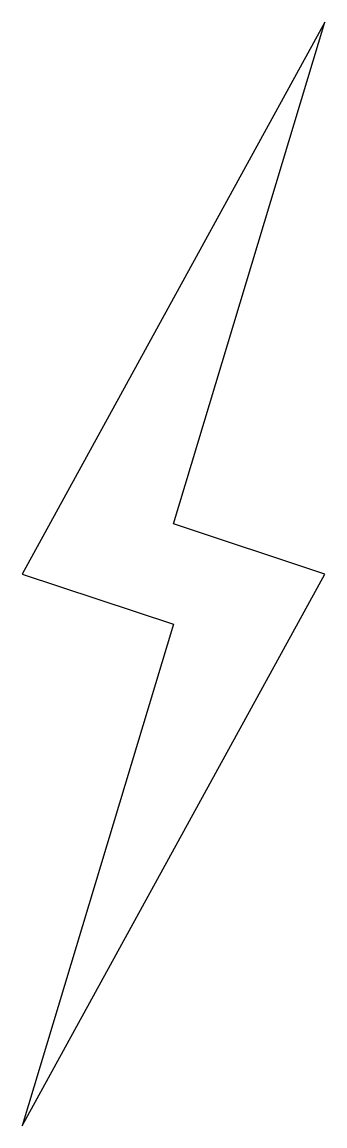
# Model space of a CAD drawing. Header units: inches. Extents: x 0 to 2.06, y 0 to 7.5.
import ezdxf

# ---------------------------------------------------------------- set-up
doc = ezdxf.new("R2010")
doc.units = ezdxf.units.IN
doc.header["$MEASUREMENT"] = 0

msp = doc.modelspace()

# ---------------------------------------------------------------- linework, layer by layer
for p, q in [((2.0596, 7.5), (0, 3.75)), ((1.0298, 4.0909), (2.0596, 7.5)), ((2.0596, 3.75), (1.0298, 4.0909)), ((0, 3.75), (1.0298, 3.4091)), ((0, 0), (2.0596, 3.75)), ((1.0298, 3.4091), (0, 0))]:
    msp.add_line(p, q)

doc.saveas('drawing.dxf')
